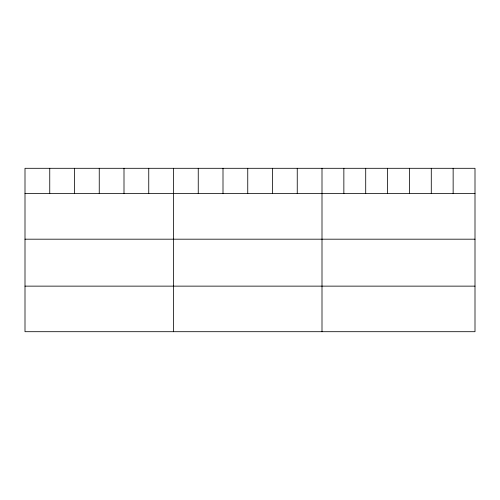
<?xml version="1.0" encoding="UTF-8"?>
<svg xmlns="http://www.w3.org/2000/svg" width="500" height="500" viewBox="0 0 500 500"><rect width="100%" height="100%" fill="white"/><g stroke="black" fill="none" stroke-linecap="round" stroke-linejoin="round"><path stroke-width="0.75" d="M475 193.625L475 331.7L25 331.7L25 168.3L475 168.3L475 193.625L25 193.625M25 239.188L475 239.188M25 286.137L475 286.137M453.144 168.3L453.144 193.625M431.287 168.3L431.287 193.625M409.431 168.3L409.431 193.625M387.569 168.3L387.569 193.625M365.712 168.3L365.712 193.625M343.856 168.3L343.856 193.625M322 168.3L322 331.7M297.25 168.3L297.25 193.625M272.5 168.3L272.5 193.625M247.75 168.3L247.75 193.625M223 168.3L223 193.625M198.25 168.3L198.25 193.625M173.5 168.3L173.5 331.7M148.75 168.3L148.75 193.625M124 168.3L124 193.625M99.25 168.3L99.25 193.625M74.5 168.3L74.5 193.625M49.75 168.3L49.75 193.625"/></g></svg>
